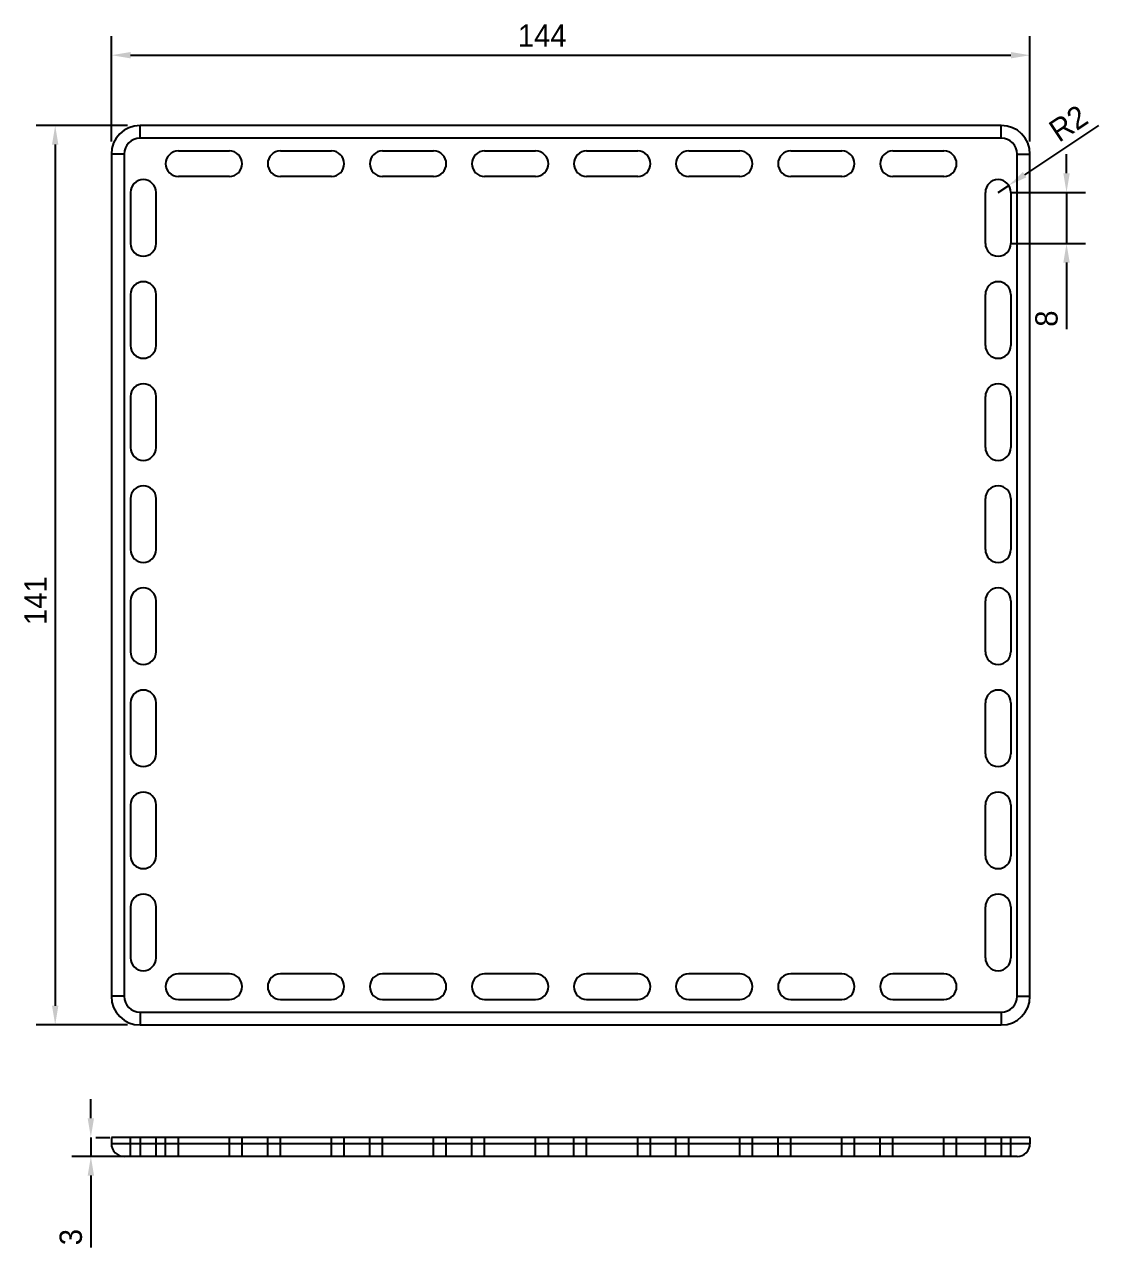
# Model space of a CAD drawing. Header units: millimetres. Extents: x 203 to 548, y -297 to -35.
# Drawn here: x 202.8 to 371.1, y -227 to -35.3 of the extents above; entities that cross this region are included whole.
import ezdxf

# ---------------------------------------------------------------- set-up
doc = ezdxf.new("R2010")
doc.units = ezdxf.units.MM
doc.header["$LTSCALE"] = 30.734
doc.header["$PDMODE"] = 3
doc.header["$PDSIZE"] = 8
doc.linetypes.add('HIDDEN', pattern=[0.2, 0.1, -0.1])
doc.layers.get('0').update_dxf_attribs({"linetype": 'CONTINUOUS'})
doc.layers.get('Defpoints').update_dxf_attribs({"linetype": 'CONTINUOUS'})
doc.layers.add('DEFAULT_2', color=8, linetype='HIDDEN')
doc.styles.add('Chinese', font='PMingLiU.ttf')
doc.dimstyles.new('ISO-25-4.5', dxfattribs={"dimtxt": 3.5, "dimasz": 3, "dimexe": 3, "dimexo": 1, "dimgap": 1, "dimtad": 1, "dimdsep": 46, "dimtxsty": 'Chinese', "dimcen": -2.5, "dimclrd": 6, "dimclre": 6, "dimclrt": 256, "dimadec": 0, "dimazin": 0, "dimtfac": 1, "dimtmove": 0, "dimatfit": 3, "dimfxl": 1, "dimarcsym": 2})

# ---------------------------------------------------------------- blocks, each defined once
blk = doc.blocks.new('*D1')
at = {"color": 6, "linetype": 'Continuous', "lineweight": -2}
for p, q in [((216.39, -53.64), (216.39, -37.13)), ((360.39, -53.64), (360.39, -37.13)), ((219.39, -40.13), (357.39, -40.13))]:
    blk.add_line(p, q, dxfattribs=at)
at = {"color": 6, "linetype": 'Continuous'}
for points in [[(219.39, -39.63), (219.39, -40.63), (216.39, -40.13)], [(357.39, -39.63), (357.39, -40.63), (360.39, -40.13)]]:
    blk.add_solid(points, dxfattribs=at)
at = {"layer": 'Defpoints', "color": 0, "linetype": 'Continuous'}
for p in [(360.39, -40.13), (216.39, -54.64), (360.39, -54.64)]:
    blk.add_point(p, dxfattribs=at)
at = {"linetype": 'Continuous', "insert": (283.93, -35.31), "char_height": 3.5, "attachment_point": 2, "style": 'Chinese'}
blk.add_mtext('144', dxfattribs=at)
blk = doc.blocks.new('*D2')
at = {"color": 6, "linetype": 'Continuous', "lineweight": -2}
for p, q in [((218.89, -51.14), (204.58, -51.14)), ((207.58, -54.14), (207.58, -189.14)), ((218.89, -192.14), (204.58, -192.14))]:
    blk.add_line(p, q, dxfattribs=at)
at = {"color": 6, "linetype": 'Continuous'}
for points in [[(207.08, -54.14), (208.08, -54.14), (207.58, -51.14)], [(207.08, -189.14), (208.08, -189.14), (207.58, -192.14)]]:
    blk.add_solid(points, dxfattribs=at)
at = {"layer": 'Defpoints', "color": 0, "linetype": 'Continuous'}
for p in [(219.89, -51.14), (207.58, -192.14), (219.89, -192.14)]:
    blk.add_point(p, dxfattribs=at)
at = {"linetype": 'Continuous', "insert": (202.76, -125.63), "char_height": 3.5, "attachment_point": 2, "rotation": 90, "style": 'Chinese'}
blk.add_mtext('141', dxfattribs=at)
blk = doc.blocks.new('*D3')
at = {"color": 6, "linetype": 'Continuous', "lineweight": -2}
for p, q in [((213.17, -206.76), (213.17, -203.76)), ((213.17, -209.76), (213.17, -212.76)), ((213.96, -209.76), (216.17, -209.76)), ((218.89, -212.76), (210.17, -212.76)), ((213.17, -215.76), (213.17, -227.03))]:
    blk.add_line(p, q, dxfattribs=at)
at = {"color": 6, "linetype": 'Continuous'}
for points in [[(212.67, -206.76), (213.67, -206.76), (213.17, -209.76)], [(212.67, -215.76), (213.67, -215.76), (213.17, -212.76)]]:
    blk.add_solid(points, dxfattribs=at)
at = {"layer": 'Defpoints', "color": 0, "linetype": 'Continuous'}
for p in [(212.96, -209.76), (213.17, -212.76), (219.89, -212.76)]:
    blk.add_point(p, dxfattribs=at)
at = {"linetype": 'Continuous', "insert": (208.27, -224.12), "char_height": 3.5, "attachment_point": 3, "rotation": 90, "style": 'Chinese'}
blk.add_mtext('3', dxfattribs=at)
blk = doc.blocks.new('*D4')
at = {"color": 6, "linetype": 'Continuous', "lineweight": -2}
for p, q in [((371.14, -51.15), (359.55, -58.86)), ((355.39, -61.64), (357.06, -60.53))]:
    blk.add_line(p, q, dxfattribs=at)
at = {"color": 6, "linetype": 'Continuous'}
blk.add_solid([(359.28, -58.45), (359.83, -59.28), (357.06, -60.53)], dxfattribs=at)
at = {"layer": 'Defpoints', "color": 0, "linetype": 'Continuous'}
for p in [(357.06, -60.53), (355.39, -61.64)]:
    blk.add_point(p, dxfattribs=at)
at = {"linetype": 'Continuous', "insert": (366.4, -50.81), "char_height": 3.5, "attachment_point": 5, "rotation": 33.6741, "style": 'Chinese'}
blk.add_mtext('R2', dxfattribs=at)
blk = doc.blocks.new('*D5')
at = {"color": 6, "linetype": 'Continuous', "lineweight": -2}
for p, q in [((366.12, -58.64), (366.12, -55.64)), ((357.39, -61.64), (369.12, -61.64)), ((366.12, -61.64), (366.12, -69.64)), ((357.39, -69.64), (369.12, -69.64)), ((366.12, -72.64), (366.12, -83.06))]:
    blk.add_line(p, q, dxfattribs=at)
at = {"color": 6, "linetype": 'Continuous'}
for points in [[(365.62, -58.64), (366.62, -58.64), (366.12, -61.64)], [(365.62, -72.64), (366.62, -72.64), (366.12, -69.64)]]:
    blk.add_solid(points, dxfattribs=at)
at = {"layer": 'Defpoints', "color": 0, "linetype": 'Continuous'}
for p in [(356.39, -61.64), (356.39, -69.64), (366.12, -69.64)]:
    blk.add_point(p, dxfattribs=at)
at = {"linetype": 'Continuous', "insert": (361.22, -80.15), "char_height": 3.5, "attachment_point": 3, "rotation": 90, "style": 'Chinese'}
blk.add_mtext('8', dxfattribs=at)

msp = doc.modelspace()

# ---------------------------------------------------------------- linework, layer by layer
at = {"color": 7, "linetype": 'Continuous'}
for p, q in [((220.893, -53.137), (220.893, -51.137)), ((355.893, -51.137), (220.893, -51.137)), ((355.893, -53.137), (355.893, -51.137)), ((355.893, -53.137), (220.893, -53.137)), ((226.893, -55.137), (234.893, -55.137)), ((242.893, -55.137), (250.893, -55.137)), ((258.893, -55.137), (266.893, -55.137)), ((274.893, -55.137), (282.893, -55.137)), ((290.893, -55.137), (298.893, -55.137)), ((306.893, -55.137), (314.893, -55.137)), ((322.893, -55.137), (330.893, -55.137)), ((338.893, -55.137), (346.893, -55.137)), ((216.393, -55.637), (216.393, -187.637)), ((218.393, -55.637), (216.393, -55.637)), ((218.393, -55.637), (218.393, -187.637)), ((358.393, -55.637), (360.393, -55.637)), ((358.393, -187.637), (358.393, -55.637)), ((360.393, -187.637), (360.393, -55.637)), ((234.893, -59.137), (226.893, -59.137)), ((250.893, -59.137), (242.893, -59.137)), ((266.893, -59.137), (258.893, -59.137)), ((282.893, -59.137), (274.893, -59.137)), ((298.893, -59.137), (290.893, -59.137)), ((314.893, -59.137), (306.893, -59.137)), ((330.893, -59.137), (322.893, -59.137)), ((346.893, -59.137), (338.893, -59.137)), ((219.393, -61.637), (219.393, -69.637)), ((223.393, -69.637), (223.393, -61.637)), ((353.393, -69.637), (353.393, -61.637)), ((357.393, -61.637), (357.393, -69.637)), ((219.393, -77.637), (219.393, -85.637)), ((223.393, -85.637), (223.393, -77.637)), ((353.393, -85.637), (353.393, -77.637)), ((357.393, -77.637), (357.393, -85.637)), ((219.393, -93.637), (219.393, -101.637)), ((223.393, -101.637), (223.393, -93.637)), ((353.393, -101.637), (353.393, -93.637)), ((357.393, -93.637), (357.393, -101.637)), ((219.393, -109.637), (219.393, -117.637)), ((223.393, -117.637), (223.393, -109.637)), ((353.393, -117.637), (353.393, -109.637)), ((357.393, -109.637), (357.393, -117.637)), ((219.393, -125.637), (219.393, -133.637)), ((223.393, -133.637), (223.393, -125.637)), ((353.393, -133.637), (353.393, -125.637)), ((357.393, -125.637), (357.393, -133.637)), ((219.393, -141.637), (219.393, -149.637)), ((223.393, -149.637), (223.393, -141.637)), ((353.393, -149.637), (353.393, -141.637)), ((357.393, -141.637), (357.393, -149.637)), ((219.393, -157.637), (219.393, -165.637)), ((223.393, -165.637), (223.393, -157.637)), ((353.393, -165.637), (353.393, -157.637)), ((357.393, -157.637), (357.393, -165.637)), ((219.393, -173.637), (219.393, -181.637)), ((223.393, -181.637), (223.393, -173.637)), ((353.393, -181.637), (353.393, -173.637)), ((357.393, -173.637), (357.393, -181.637)), ((234.893, -184.137), (226.893, -184.137)), ((250.893, -184.137), (242.893, -184.137)), ((266.893, -184.137), (258.893, -184.137)), ((282.893, -184.137), (274.893, -184.137)), ((298.893, -184.137), (290.893, -184.137)), ((314.893, -184.137), (306.893, -184.137)), ((330.893, -184.137), (322.893, -184.137)), ((346.893, -184.137), (338.893, -184.137)), ((218.393, -187.637), (216.393, -187.637)), ((358.393, -187.637), (360.393, -187.637)), ((226.893, -188.137), (234.893, -188.137)), ((242.893, -188.137), (250.893, -188.137)), ((258.893, -188.137), (266.893, -188.137)), ((274.893, -188.137), (282.893, -188.137)), ((290.893, -188.137), (298.893, -188.137)), ((306.893, -188.137), (314.893, -188.137)), ((322.893, -188.137), (330.893, -188.137)), ((338.893, -188.137), (346.893, -188.137)), ((220.893, -190.137), (220.893, -192.137)), ((220.893, -190.137), (355.893, -190.137)), ((355.893, -190.137), (355.893, -192.137)), ((220.893, -192.137), (355.893, -192.137)), ((216.393, -209.758), (216.393, -210.758)), ((360.393, -209.758), (216.393, -209.758)), ((360.393, -210.758), (216.393, -210.758)), ((220.893, -209.758), (220.893, -212.758)), ((355.893, -209.758), (355.893, -212.758)), ((360.393, -209.758), (360.393, -210.758)), ((358.393, -212.758), (218.393, -212.758))]:
    msp.add_line(p, q, dxfattribs=at)
for centre, radius, start, end in [((220.893, -55.637), 4.5, 90, 180), ((355.893, -55.637), 4.5, 0, 90), ((220.893, -55.637), 2.5, 90, 180), ((355.893, -55.637), 2.5, 0, 90), ((226.893, -57.137), 2, 90, 270), ((234.893, -57.137), 2, 270, 90), ((242.893, -57.137), 2, 90, 270), ((250.893, -57.137), 2, 270, 90), ((258.893, -57.137), 2, 90, 270), ((266.893, -57.137), 2, 270, 90), ((274.893, -57.137), 2, 90, 270), ((282.893, -57.137), 2, 270, 90), ((290.893, -57.137), 2, 90, 270), ((298.893, -57.137), 2, 270, 90), ((306.893, -57.137), 2, 90, 270), ((314.893, -57.137), 2, 270, 90), ((322.893, -57.137), 2, 90, 270), ((330.893, -57.137), 2, 270, 90), ((338.893, -57.137), 2, 90, 270), ((346.893, -57.137), 2, 270, 90), ((221.393, -61.637), 2, 0, 180), ((355.393, -61.637), 2, 0, 180), ((221.393, -69.637), 2, 180, 360), ((355.393, -69.637), 2, 180, 360), ((221.393, -77.637), 2, 0, 180), ((355.393, -77.637), 2, 0, 180), ((221.393, -85.637), 2, 180, 360), ((355.393, -85.637), 2, 180, 360), ((221.393, -93.637), 2, 0, 180), ((355.393, -93.637), 2, 0, 180), ((221.393, -101.637), 2, 180, 360), ((355.393, -101.637), 2, 180, 360), ((221.393, -109.637), 2, 0, 180), ((355.393, -109.637), 2, 0, 180), ((221.393, -117.637), 2, 180, 360), ((355.393, -117.637), 2, 180, 360), ((221.393, -125.637), 2, 0, 180), ((355.393, -125.637), 2, 0, 180), ((221.393, -133.637), 2, 180, 360), ((355.393, -133.637), 2, 180, 360), ((221.393, -141.637), 2, 0, 180), ((355.393, -141.637), 2, 0, 180), ((221.393, -149.637), 2, 180, 360), ((355.393, -149.637), 2, 180, 360), ((221.393, -157.637), 2, 0, 180), ((355.393, -157.637), 2, 0, 180), ((221.393, -165.637), 2, 180, 360), ((355.393, -165.637), 2, 180, 360), ((221.393, -173.637), 2, 0, 180), ((355.393, -173.637), 2, 0, 180), ((221.393, -181.637), 2, 180, 360), ((355.393, -181.637), 2, 180, 360), ((226.893, -186.137), 2, 90, 270), ((234.893, -186.137), 2, 270, 90), ((242.893, -186.137), 2, 90, 270), ((250.893, -186.137), 2, 270, 90), ((258.893, -186.137), 2, 90, 270), ((266.893, -186.137), 2, 270, 90), ((274.893, -186.137), 2, 90, 270), ((282.893, -186.137), 2, 270, 90), ((290.893, -186.137), 2, 90, 270), ((298.893, -186.137), 2, 270, 90), ((306.893, -186.137), 2, 90, 270), ((314.893, -186.137), 2, 270, 90), ((322.893, -186.137), 2, 90, 270), ((330.893, -186.137), 2, 270, 90), ((338.893, -186.137), 2, 90, 270), ((346.893, -186.137), 2, 270, 90), ((220.893, -187.637), 4.5, 180, 270), ((220.893, -187.637), 2.5, 180, 270), ((355.893, -187.637), 4.5, 270, 360), ((355.893, -187.637), 2.5, 270, 360), ((218.393, -210.758), 2, 180, 270), ((358.393, -210.758), 2, 270, 360)]:
    msp.add_arc(centre, radius, start, end, dxfattribs=at)
at = {"layer": 'DEFAULT_2', "color": 8, "linetype": 'HIDDEN'}
for p, q in [((219.393, -212.758), (219.393, -209.758)), ((223.393, -212.758), (223.393, -209.758)), ((224.893, -212.758), (224.893, -209.758)), ((226.893, -212.758), (226.893, -209.758)), ((234.893, -212.758), (234.893, -209.758)), ((236.893, -212.758), (236.893, -209.758)), ((240.893, -212.758), (240.893, -209.758)), ((242.893, -212.758), (242.893, -209.758)), ((250.893, -212.758), (250.893, -209.758)), ((252.893, -212.758), (252.893, -209.758)), ((256.893, -212.758), (256.893, -209.758)), ((258.893, -212.758), (258.893, -209.758)), ((266.893, -212.758), (266.893, -209.758)), ((268.893, -212.758), (268.893, -209.758)), ((272.893, -212.758), (272.893, -209.758)), ((274.893, -212.758), (274.893, -209.758)), ((282.893, -212.758), (282.893, -209.758)), ((284.893, -212.758), (284.893, -209.758)), ((288.893, -212.758), (288.893, -209.758)), ((290.893, -212.758), (290.893, -209.758)), ((298.893, -212.758), (298.893, -209.758)), ((300.893, -212.758), (300.893, -209.758)), ((304.893, -212.758), (304.893, -209.758)), ((306.893, -212.758), (306.893, -209.758)), ((314.893, -212.758), (314.893, -209.758)), ((316.893, -212.758), (316.893, -209.758)), ((320.893, -212.758), (320.893, -209.758)), ((322.893, -212.758), (322.893, -209.758)), ((330.893, -212.758), (330.893, -209.758)), ((332.893, -212.758), (332.893, -209.758)), ((336.893, -212.758), (336.893, -209.758)), ((338.893, -212.758), (338.893, -209.758)), ((346.893, -212.758), (346.893, -209.758)), ((348.893, -212.758), (348.893, -209.758)), ((353.393, -212.758), (353.393, -209.758)), ((357.393, -212.758), (357.393, -209.758))]:
    msp.add_line(p, q, dxfattribs=at)

# ---------------------------------------------------------------- dimensions: what is measured, and where the dimension line sits
at = {"color": 2, "linetype": 'Continuous'}
dim = msp.add_linear_dim(base=(360.393, -40.132), p1=(216.393, -54.637), p2=(360.393, -54.637), dimstyle='ISO-25-4.5', dxfattribs=at)
dim.commit()
dim.dimension.update_dxf_attribs({"geometry": '*D1', "text_midpoint": (283.931, -40.132), "dimtype": 160})
dim = msp.add_radius_dim(center=(355.393, -61.637), mpoint=(357.058, -60.528), dimstyle='ISO-25-4.5', dxfattribs=at)
dim.commit()
dim.dimension.update_dxf_attribs({"geometry": '*D4', "text_midpoint": (368.012, -53.23), "dimtype": 164})
for base, p1, p2, picture, middle in [((207.584, -192.137), (219.893, -51.137), (219.893, -192.137), '*D2', (207.584, -125.626)), ((366.119, -69.637), (356.393, -61.637), (356.393, -69.637), '*D5', (366.119, -81.106)), ((213.167, -212.758), (212.959, -209.758), (219.893, -212.758), '*D3', (213.167, -225.077))]:
    dim = msp.add_linear_dim(base=base, p1=p1, p2=p2, angle=270, dimstyle='ISO-25-4.5', dxfattribs=at)
    dim.commit()
    dim.dimension.update_dxf_attribs({"geometry": picture, "text_midpoint": middle, "dimtype": 160})

doc.saveas('drawing.dxf')
